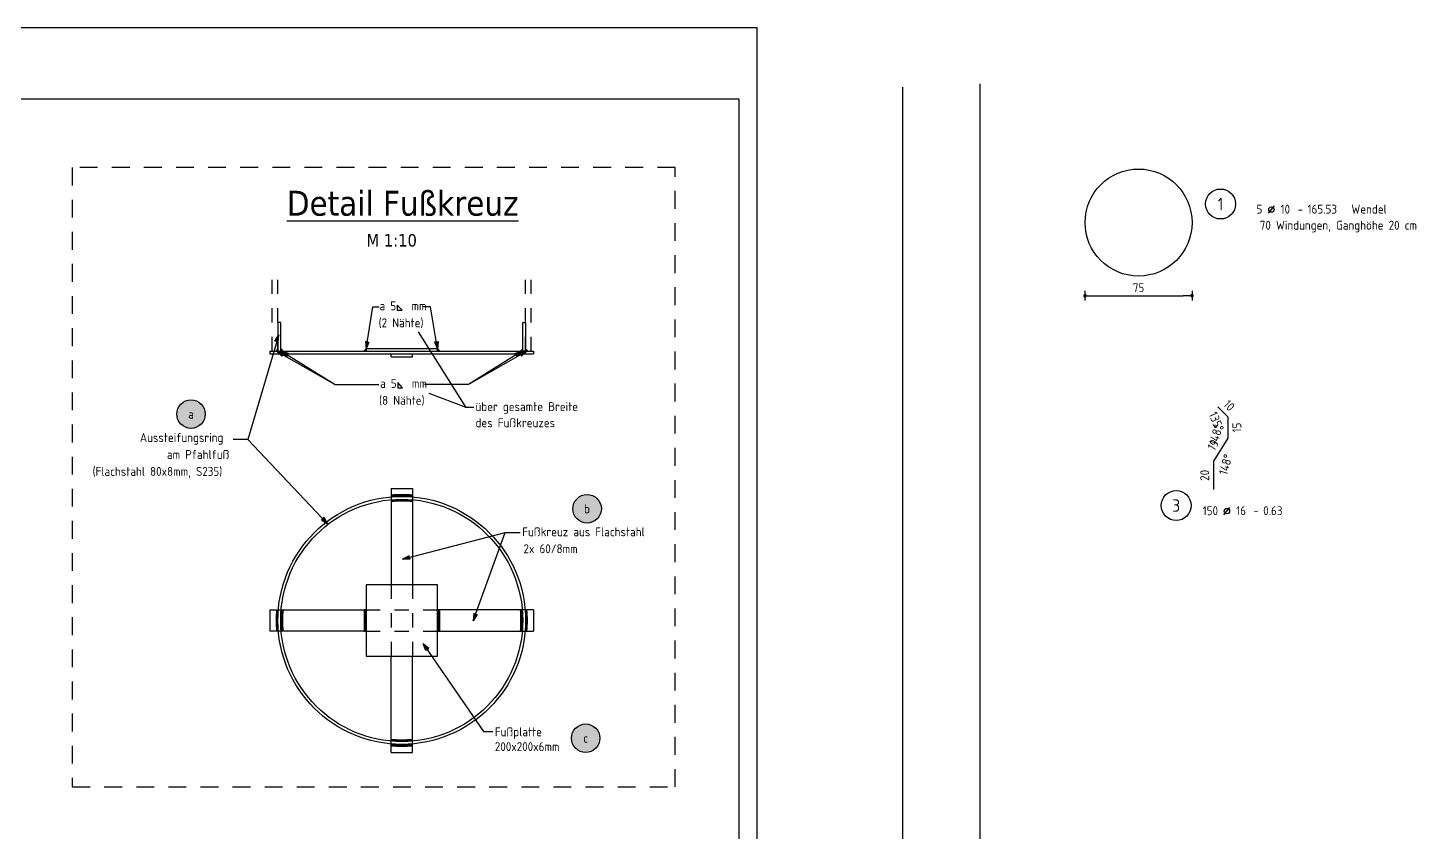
# Model space of a CAD drawing. Extents: x -167 to -147.5, y -143.8 to -122.7.
# Drawn here: x -157.22 to -147.49, y -128.38 to -122.74 of the extents above; entities that cross this region are included whole.
import ezdxf
from ezdxf.enums import TextEntityAlignment as Align

# ---------------------------------------------------------------- set-up
doc = ezdxf.new("R2010")
doc.units = 0
doc.header["$LTSCALE"] = 0.25
for name, pattern in [('AUSGEZOGEN', [1000.01, 1000, 0.01]), ('DOT', [0.175, 0.05, -0.125]), ('PUNKT', [0.175, 0.05, -0.125]), ('STRICHLINIE', [0.75, 0.5, -0.25])]:
    doc.linetypes.add(name, pattern=pattern)
for name, color, linetype in [('1__LINE_ACI_7', 7, 'Continuous'), ('DETAIL', 7, 'Continuous'), ('DRUEBER', 7, 'Continuous'), ('grau_hell', 7, 'Continuous'), ('HILFE', 7, 'Continuous'), ('MASSE', 7, 'Continuous'), ('OBJEKT', 7, 'Continuous'), ('POS', 7, 'Continuous'), ('RAHMEN', 7, 'Continuous'), ('RND', 7, 'Continuous'), ('TEXT', 7, 'Continuous')]:
    doc.layers.add(name, color=color, linetype=linetype)
doc.styles.add('helv', font='tahoma.ttf')
doc.styles.add('txt', font='isocp.shx')
doc.dimstyles.new('DOT_I', dxfattribs={"dimscale": 0.25, "dimtxt": 0.25, "dimasz": 0.25, "dimexe": 0.1, "dimexo": 0.3, "dimgap": 0.1, "dimtad": 1, "dimdec": 3, "dimzin": 3, "dimtxsty": 'txt', "dimblk": 'DOT', "dimblk1": 'DOT', "dimblk2": 'DOT', "dimsah": 1, "dimcen": 0.1, "dimse1": 1, "dimse2": 1, "dimazin": 0, "dimtfac": 1, "dimtdec": 4, "dimtix": 1, "dimtmove": 2, "dimatfit": 3, "dimfxl": 0, "dimtvp": 1, "dimtolj": 1, "dimtzin": 0, "dimarcsym": 0})

# ---------------------------------------------------------------- blocks, each defined once
blk = doc.blocks.new('DINA1')
at = {"layer": 'RAHMEN'}
for p, q in [((0, 59.4), (0, 0)), ((84.1, 59.4), (0, 59.4))]:
    blk.add_line(p, q, dxfattribs=at)
at = {"layer": 'RAHMEN', "color": 5}
for p, q in [((2, 58.9), (2, 0.5)), ((83.6, 58.9), (2, 58.9))]:
    blk.add_line(p, q, dxfattribs=at)
blk = doc.blocks.new('Pfeillinie')
at = {"layer": 'TEXT', "linetype": 'Continuous'}
blk.add_hatch(color=7, dxfattribs=at).paths.add_polyline_path([(0, 0), (-0.8, 0.2), (-0.8, 0), (-0.8, -0.2)])
at = {"layer": 'TEXT', "color": 7, "linetype": 'Continuous'}
for p, q in [((-0.8, 0), (-0.8, 0.2)), ((-0.8, 0.2), (0, 0)), ((-0.8, 0), (-0.8, -0.2)), ((-0.8, -0.2), (0, 0))]:
    blk.add_line(p, q, dxfattribs=at)
blk = doc.blocks.new('pos_ausz')
at = {"layer": 'grau_hell', "true_color": 0xfcfcfc}
blk.add_hatch(color=7, dxfattribs=at).paths.add_polyline_path([(-0.4, 0, 1), (0.4, 0, 1)])
at = {"layer": 'POS', "color": 1, "linetype": 'Continuous'}
blk.add_circle((0, 0), 0.4, dxfattribs=at)
at = {"layer": 'POS', "color": 7, "linetype": 'Continuous', "style": 'txt'}
blk.add_attdef('POSNAME', text='', height=0.25, dxfattribs=at).set_placement((0, 0), align=Align.MIDDLE)
blk.add_attdef('POSABM', (0.6, 0.05), '', height=0.25, dxfattribs=at)
blk = doc.blocks.new('RND_AUSZ')
at = {"layer": 'RND', "color": 7, "linetype": 'Continuous'}
blk.add_line((1.341, 0.262), (1.509, 0.466), dxfattribs=at)
at = {"layer": 'RND', "color": 1, "linetype": 'Continuous'}
blk.add_circle((0, 0.52), 0.42, dxfattribs=at)
at = {"layer": 'RND', "color": 7, "linetype": 'Continuous'}
blk.add_circle((1.425, 0.364), 0.075, dxfattribs=at)
at = {"layer": 'RND', "color": 7, "linetype": 'Continuous', "style": 'txt'}
blk.add_text('-', height=0.25, dxfattribs=at).set_placement((2.163, 0.25))
for tag, p in [('WIEOFT', (-0.536, 0.25)), ('STK', (1.174, 0.25))]:
    blk.add_attdef(tag, text='', height=0.25, dxfattribs=at).set_placement(p, align=Align.RIGHT)
at = {"layer": 'RND', "color": 1, "linetype": 'Continuous', "style": 'txt'}
blk.add_attdef('POS', text='', height=0.35, dxfattribs=at).set_placement((0, 0.52), align=Align.MIDDLE)
at = {"layer": 'RND', "color": 7, "linetype": 'Continuous', "style": 'txt'}
for tag, p in [('DS', (1.683, 0.25)), ('LANG', (2.441, 0.25)), ('TEXT', (3.669, 0.25))]:
    blk.add_attdef(tag, p, '', height=0.25, dxfattribs=at)
blk = doc.blocks.new('*D33')
at = {"layer": 'Defpoints', "color": 0, "linetype": 'AUSGEZOGEN', "transparency": 16777216}
for p in [(-148.8569, -125.4669), (-148.8423, -125.4316), (-148.8069, -125.4669), (-148.8069, -125.5419)]:
    blk.add_point(p, dxfattribs=at)
at = {"layer": 'RND', "color": 0, "linetype": 'AUSGEZOGEN', "transparency": 16777216, "insert": (-148.8878, -125.5004), "char_height": 0.0625, "attachment_point": 5, "rotation": 292.5, "style": 'txt'}
blk.add_mtext('\\A1;135°', dxfattribs=at)
blk = doc.blocks.new('DOT')
at = {"layer": 'MASSE', "color": 7, "linetype": 'Continuous'}
for p, q in [((0, 0), (-1, 0)), ((0, 0.54), (0, -0.54))]:
    blk.add_line(p, q, dxfattribs=at)
at = {"layer": 'MASSE', "color": 7, "linetype": 'Continuous', "const_width": 0.2}
blk.add_lwpolyline([(-0.1, 0, 1), (0.1, 0, 1)], format="xyb", close=True, dxfattribs=at)
blk = doc.blocks.new('*D34')
at = {"layer": 'Defpoints', "color": 0, "linetype": 'AUSGEZOGEN', "transparency": 16777216}
for p in [(-148.8449, -125.5843), (-148.8069, -125.5419), (-148.8069, -125.6169), (-148.8569, -125.6969)]:
    blk.add_point(p, dxfattribs=at)
at = {"layer": 'RND', "color": 0, "linetype": 'AUSGEZOGEN', "transparency": 16777216, "insert": (-148.891, -125.5928), "char_height": 0.0625, "attachment_point": 5, "rotation": 73.99731, "style": 'txt'}
blk.add_mtext('\\A1;148°', dxfattribs=at)
blk = doc.blocks.new('*D35')
at = {"layer": 'Defpoints', "color": 0, "linetype": 'AUSGEZOGEN', "transparency": 16777216}
for p in [(-148.9069, -125.7769), (-148.8569, -125.6969), (-148.9069, -125.8769), (-148.869, -125.8095)]:
    blk.add_point(p, dxfattribs=at)
at = {"layer": 'RND', "color": 0, "linetype": 'AUSGEZOGEN', "transparency": 16777216, "insert": (-148.8228, -125.801), "char_height": 0.0625, "attachment_point": 5, "rotation": 73.99731, "style": 'txt'}
blk.add_mtext('\\A1;148°', dxfattribs=at)
blk = doc.blocks.new('*D47')
at = {"layer": 'Defpoints', "color": 0, "linetype": 'AUSGEZOGEN', "transparency": 16777216}
for p in [(-149.8084, -124.3059), (-149.0584, -124.3059), (-149.0584, -124.6184)]:
    blk.add_point(p, dxfattribs=at)
at = {"layer": 'RND', "color": 0, "linetype": 'AUSGEZOGEN', "lineweight": -2, "transparency": 16777216}
blk.add_line((-149.7459, -124.6184), (-149.1209, -124.6184), dxfattribs=at)
at = {"layer": 'RND', "color": 0, "linetype": 'AUSGEZOGEN', "lineweight": -2, "transparency": 16777216, "xscale": 0.0625, "yscale": 0.0625, "zscale": 0.0625, "rotation": 180}
blk.add_blockref('DOT', (-149.8084, -124.6184), dxfattribs=at)
at = {"layer": 'RND', "color": 0, "linetype": 'AUSGEZOGEN', "lineweight": -2, "transparency": 16777216, "xscale": 0.0625, "yscale": 0.0625, "zscale": 0.0625}
blk.add_blockref('DOT', (-149.0584, -124.6184), dxfattribs=at)
at = {"layer": 'RND', "color": 0, "linetype": 'AUSGEZOGEN', "transparency": 16777216, "insert": (-149.4334, -124.5622), "char_height": 0.0625, "attachment_point": 5, "style": 'txt'}
blk.add_mtext('\\A1;75', dxfattribs=at)

msp = doc.modelspace()

# ---------------------------------------------------------------- linework, layer by layer
at = {"layer": '1__LINE_ACI_7'}
for p, q in [((-155.4809, -125.0033), (-155.4688, -125.0033)), ((-155.4781, -125.0005), (-155.4688, -125.0005)), ((-155.4754, -124.9978), (-155.4688, -124.9978)), ((-155.4725, -124.9949), (-155.4688, -124.9949)), ((-155.4697, -124.9921), (-155.4688, -124.9921)), ((-155.4479, -124.9921), (-155.4488, -124.9921)), ((-155.4451, -124.9949), (-155.4488, -124.9949)), ((-155.4422, -124.9978), (-155.4488, -124.9978)), ((-155.4394, -125.0005), (-155.4488, -125.0005)), ((-155.4366, -125.0033), (-155.4488, -125.0033)), ((-154.8622, -125.0033), (-154.8501, -125.0033)), ((-154.8594, -125.0005), (-154.8501, -125.0005)), ((-154.8566, -124.9978), (-154.8501, -124.9978)), ((-154.8538, -124.9949), (-154.8501, -124.9949)), ((-154.851, -124.9921), (-154.8501, -124.9921)), ((-154.3491, -124.9921), (-154.35, -124.9921)), ((-154.3463, -124.9949), (-154.35, -124.9949)), ((-154.3434, -124.9978), (-154.35, -124.9978)), ((-154.3407, -125.0005), (-154.35, -125.0005)), ((-154.3379, -125.0033), (-154.35, -125.0033)), ((-153.7634, -125.0033), (-153.7513, -125.0033)), ((-153.7606, -125.0005), (-153.7513, -125.0005)), ((-153.7579, -124.9978), (-153.7513, -124.9978)), ((-153.755, -124.9949), (-153.7513, -124.9949)), ((-153.7522, -124.9921), (-153.7513, -124.9921)), ((-153.7304, -124.9921), (-153.7313, -124.9921)), ((-153.7276, -124.9949), (-153.7313, -124.9949)), ((-153.7247, -124.9978), (-153.7313, -124.9978)), ((-153.7219, -125.0005), (-153.7313, -125.0005)), ((-153.7191, -125.0033), (-153.7313, -125.0033)), ((-154.6731, -126.0152), (-154.6731, -126.0277)), ((-154.6731, -126.0478), (-154.6731, -126.0604)), ((-154.6703, -126.0149), (-154.6703, -126.0275)), ((-154.6703, -126.0476), (-154.6703, -126.0601)), ((-154.6674, -126.0147), (-154.6674, -126.0273)), ((-154.6674, -126.0474), (-154.6674, -126.0599)), ((-154.6646, -126.0145), (-154.6646, -126.027)), ((-154.6646, -126.0471), (-154.6646, -126.0597)), ((-154.6619, -126.0143), (-154.6619, -126.0268)), ((-154.6619, -126.0469), (-154.6619, -126.0595)), ((-154.659, -126.0141), (-154.659, -126.0266)), ((-154.659, -126.0467), (-154.659, -126.0593)), ((-154.6562, -126.0139), (-154.6562, -126.0264)), ((-154.6562, -126.0465), (-154.6562, -126.0591)), ((-154.6535, -126.0137), (-154.6535, -126.0262)), ((-154.6535, -126.0463), (-154.6535, -126.0589)), ((-154.6506, -126.0135), (-154.6506, -126.026)), ((-154.6506, -126.0462), (-154.6506, -126.0587)), ((-154.6478, -126.0133), (-154.6478, -126.0259)), ((-154.6478, -126.046), (-154.6478, -126.0585)), ((-154.645, -126.0132), (-154.645, -126.0257)), ((-154.645, -126.0458), (-154.645, -126.0584)), ((-154.6422, -126.013), (-154.6422, -126.0256)), ((-154.6422, -126.0457), (-154.6422, -126.0582)), ((-154.6394, -126.0129), (-154.6394, -126.0254)), ((-154.6394, -126.0456), (-154.6394, -126.0581)), ((-154.6365, -126.0128), (-154.6365, -126.0253)), ((-154.6365, -126.0454), (-154.6365, -126.0579)), ((-154.6337, -126.0127), (-154.6337, -126.0252)), ((-154.6337, -126.0453), (-154.6337, -126.0578)), ((-154.631, -126.0126), (-154.631, -126.0251)), ((-154.631, -126.0452), (-154.631, -126.0577)), ((-154.6281, -126.0125), (-154.6281, -126.025)), ((-154.6281, -126.0451), (-154.6281, -126.0576)), ((-154.6253, -126.0124), (-154.6253, -126.0249)), ((-154.6253, -126.045), (-154.6253, -126.0575)), ((-154.6225, -126.0123), (-154.6225, -126.0248)), ((-154.6225, -126.0449), (-154.6225, -126.0574)), ((-154.6197, -126.0122), (-154.6197, -126.0247)), ((-154.6197, -126.0449), (-154.6197, -126.0574)), ((-154.6169, -126.0121), (-154.6169, -126.0247)), ((-154.6169, -126.0448), (-154.6169, -126.0573)), ((-154.6141, -126.0121), (-154.6141, -126.0246)), ((-154.6141, -126.0447), (-154.6141, -126.0572)), ((-154.6112, -126.0121), (-154.6112, -126.0246)), ((-154.6112, -126.0447), (-154.6112, -126.0572)), ((-154.6085, -126.012), (-154.6085, -126.0245)), ((-154.6085, -126.0447), (-154.6085, -126.0572)), ((-154.6057, -126.012), (-154.6057, -126.0245)), ((-154.6057, -126.0446), (-154.6057, -126.0571)), ((-154.6028, -126.012), (-154.6028, -126.0245)), ((-154.6028, -126.0446), (-154.6028, -126.0571)), ((-154.6, -126.012), (-154.6, -126.0245)), ((-154.6, -126.0446), (-154.6, -126.0571)), ((-154.5973, -126.012), (-154.5973, -126.0245)), ((-154.5973, -126.0446), (-154.5973, -126.0571)), ((-154.5944, -126.012), (-154.5944, -126.0245)), ((-154.5944, -126.0446), (-154.5944, -126.0571)), ((-154.5916, -126.012), (-154.5916, -126.0245)), ((-154.5916, -126.0447), (-154.5916, -126.0572)), ((-154.5889, -126.0121), (-154.5889, -126.0246)), ((-154.5889, -126.0447), (-154.5889, -126.0572)), ((-154.586, -126.0121), (-154.586, -126.0246)), ((-154.586, -126.0447), (-154.586, -126.0572)), ((-154.5832, -126.0121), (-154.5832, -126.0247)), ((-154.5832, -126.0448), (-154.5832, -126.0573)), ((-154.5804, -126.0122), (-154.5804, -126.0247)), ((-154.5804, -126.0449), (-154.5804, -126.0574)), ((-154.5776, -126.0123), (-154.5776, -126.0248)), ((-154.5776, -126.0449), (-154.5776, -126.0574)), ((-154.5748, -126.0124), (-154.5748, -126.0249)), ((-154.5748, -126.045), (-154.5748, -126.0575)), ((-154.572, -126.0125), (-154.572, -126.025)), ((-154.572, -126.0451), (-154.572, -126.0576)), ((-154.5691, -126.0126), (-154.5691, -126.0251)), ((-154.5691, -126.0452), (-154.5691, -126.0577)), ((-154.5664, -126.0127), (-154.5664, -126.0252)), ((-154.5664, -126.0453), (-154.5664, -126.0578)), ((-154.5635, -126.0128), (-154.5635, -126.0253)), ((-154.5635, -126.0454), (-154.5635, -126.0579)), ((-154.5607, -126.0129), (-154.5607, -126.0254)), ((-154.5607, -126.0456), (-154.5607, -126.0581)), ((-154.5579, -126.013), (-154.5579, -126.0256)), ((-154.5579, -126.0457), (-154.5579, -126.0582)), ((-154.5551, -126.0132), (-154.5551, -126.0257)), ((-154.5551, -126.0458), (-154.5551, -126.0584)), ((-154.5523, -126.0133), (-154.5523, -126.0259)), ((-154.5523, -126.046), (-154.5523, -126.0585)), ((-154.5495, -126.0135), (-154.5495, -126.026)), ((-154.5495, -126.0462), (-154.5495, -126.0587)), ((-154.5466, -126.0137), (-154.5466, -126.0262)), ((-154.5466, -126.0463), (-154.5466, -126.0589)), ((-154.5439, -126.0139), (-154.5439, -126.0264)), ((-154.5439, -126.0465), (-154.5439, -126.0591)), ((-154.5411, -126.0141), (-154.5411, -126.0266)), ((-154.5411, -126.0467), (-154.5411, -126.0593)), ((-154.5382, -126.0143), (-154.5382, -126.0268)), ((-154.5382, -126.0469), (-154.5382, -126.0595)), ((-154.5354, -126.0145), (-154.5354, -126.027)), ((-154.5354, -126.0471), (-154.5354, -126.0597)), ((-154.5326, -126.0147), (-154.5326, -126.0273)), ((-154.5326, -126.0474), (-154.5326, -126.0599)), ((-154.5298, -126.0149), (-154.5298, -126.0275)), ((-154.5298, -126.0476), (-154.5298, -126.0601)), ((-154.527, -126.0152), (-154.527, -126.0277)), ((-154.527, -126.0478), (-154.527, -126.0604)), ((-155.4804, -126.8565), (-155.4679, -126.8565)), ((-155.4803, -126.8538), (-155.4677, -126.8538)), ((-155.4801, -126.851), (-155.4676, -126.851)), ((-155.48, -126.8481), (-155.4675, -126.8481)), ((-155.4798, -126.8453), (-155.4673, -126.8453)), ((-155.4796, -126.8426), (-155.4671, -126.8426)), ((-155.4795, -126.8397), (-155.4669, -126.8397)), ((-155.4793, -126.8369), (-155.4668, -126.8369)), ((-155.4791, -126.8341), (-155.4666, -126.8341)), ((-155.4789, -126.8313), (-155.4664, -126.8313)), ((-155.4787, -126.8285), (-155.4661, -126.8285)), ((-155.4785, -126.8257), (-155.4659, -126.8257)), ((-155.4782, -126.8228), (-155.4657, -126.8228)), ((-155.478, -126.8201), (-155.4654, -126.8201)), ((-155.4477, -126.8565), (-155.4352, -126.8565)), ((-155.4476, -126.8538), (-155.4351, -126.8538)), ((-155.4475, -126.851), (-155.435, -126.851)), ((-155.4473, -126.8481), (-155.4348, -126.8481)), ((-155.4472, -126.8453), (-155.4346, -126.8453)), ((-155.447, -126.8426), (-155.4345, -126.8426)), ((-155.4468, -126.8397), (-155.4343, -126.8397)), ((-155.4466, -126.8369), (-155.4341, -126.8369)), ((-155.4464, -126.8341), (-155.4339, -126.8341)), ((-155.4462, -126.8313), (-155.4337, -126.8313)), ((-155.446, -126.8285), (-155.4335, -126.8285)), ((-155.4458, -126.8257), (-155.4333, -126.8257)), ((-155.4456, -126.8228), (-155.433, -126.8228)), ((-155.4453, -126.8201), (-155.4328, -126.8201)), ((-154.8613, -126.9681), (-154.8613, -126.8181)), ((-154.8585, -126.9681), (-154.8585, -126.8181)), ((-154.8557, -126.9681), (-154.8557, -126.8181)), ((-154.8528, -126.9681), (-154.8528, -126.8181)), ((-154.3472, -126.9681), (-154.3472, -126.8181)), ((-154.3444, -126.9681), (-154.3444, -126.8181)), ((-154.3416, -126.9681), (-154.3416, -126.8181)), ((-154.3388, -126.9681), (-154.3388, -126.8181)), ((-153.7547, -126.8201), (-153.7673, -126.8201)), ((-153.7545, -126.8228), (-153.767, -126.8228)), ((-153.7543, -126.8257), (-153.7668, -126.8257)), ((-153.754, -126.8285), (-153.7666, -126.8285)), ((-153.7538, -126.8313), (-153.7664, -126.8313)), ((-153.7536, -126.8341), (-153.7662, -126.8341)), ((-153.7534, -126.8369), (-153.766, -126.8369)), ((-153.7532, -126.8397), (-153.7658, -126.8397)), ((-153.7531, -126.8426), (-153.7656, -126.8426)), ((-153.7529, -126.8453), (-153.7654, -126.8453)), ((-153.7527, -126.8481), (-153.7653, -126.8481)), ((-153.7526, -126.851), (-153.7651, -126.851)), ((-153.7525, -126.8538), (-153.765, -126.8538)), ((-153.7523, -126.8565), (-153.7648, -126.8565)), ((-153.7221, -126.8201), (-153.7346, -126.8201)), ((-153.7219, -126.8228), (-153.7344, -126.8228)), ((-153.7216, -126.8257), (-153.7342, -126.8257)), ((-153.7214, -126.8285), (-153.7339, -126.8285)), ((-153.7212, -126.8313), (-153.7337, -126.8313)), ((-153.721, -126.8341), (-153.7335, -126.8341)), ((-153.7208, -126.8369), (-153.7333, -126.8369)), ((-153.7206, -126.8397), (-153.7331, -126.8397)), ((-153.7204, -126.8426), (-153.7329, -126.8426)), ((-153.7203, -126.8453), (-153.7328, -126.8453)), ((-153.7201, -126.8481), (-153.7326, -126.8481)), ((-153.7199, -126.851), (-153.7325, -126.851)), ((-153.7198, -126.8538), (-153.7323, -126.8538)), ((-153.7197, -126.8565), (-153.7322, -126.8565)), ((-155.4812, -126.8874), (-155.4687, -126.8874)), ((-155.4812, -126.8903), (-155.4687, -126.8903)), ((-155.4812, -126.8931), (-155.4687, -126.8931)), ((-155.4812, -126.8959), (-155.4687, -126.8959)), ((-155.4812, -126.8987), (-155.4687, -126.8987)), ((-155.4811, -126.879), (-155.4686, -126.879)), ((-155.4811, -126.8819), (-155.4686, -126.8819)), ((-155.4811, -126.8847), (-155.4686, -126.8847)), ((-155.4811, -126.9015), (-155.4686, -126.9015)), ((-155.4811, -126.9043), (-155.4686, -126.9043)), ((-155.4811, -126.9072), (-155.4686, -126.9072)), ((-155.481, -126.8735), (-155.4685, -126.8735)), ((-155.481, -126.8763), (-155.4685, -126.8763)), ((-155.481, -126.9099), (-155.4685, -126.9099)), ((-155.481, -126.9127), (-155.4685, -126.9127)), ((-155.4809, -126.8706), (-155.4684, -126.8706)), ((-155.4809, -126.9156), (-155.4684, -126.9156)), ((-155.4808, -126.8678), (-155.4683, -126.8678)), ((-155.4808, -126.9184), (-155.4683, -126.9184)), ((-155.4807, -126.8651), (-155.4682, -126.8651)), ((-155.4807, -126.9211), (-155.4682, -126.9211)), ((-155.4806, -126.8622), (-155.4681, -126.8622)), ((-155.4806, -126.924), (-155.4681, -126.924)), ((-155.4805, -126.8594), (-155.468, -126.8594)), ((-155.4805, -126.9268), (-155.468, -126.9268)), ((-155.4804, -126.9296), (-155.4679, -126.9296)), ((-155.4803, -126.9324), (-155.4677, -126.9324)), ((-155.4801, -126.9352), (-155.4676, -126.9352)), ((-155.48, -126.9381), (-155.4674, -126.9381)), ((-155.4798, -126.9409), (-155.4673, -126.9409)), ((-155.4796, -126.9436), (-155.4671, -126.9436)), ((-155.4795, -126.9465), (-155.4669, -126.9465)), ((-155.4793, -126.9493), (-155.4668, -126.9493)), ((-155.4791, -126.952), (-155.4666, -126.952)), ((-155.4789, -126.9549), (-155.4663, -126.9549)), ((-155.4485, -126.8819), (-155.436, -126.8819)), ((-155.4485, -126.8847), (-155.436, -126.8847)), ((-155.4485, -126.8874), (-155.436, -126.8874)), ((-155.4485, -126.8903), (-155.436, -126.8903)), ((-155.4485, -126.8931), (-155.436, -126.8931)), ((-155.4485, -126.8959), (-155.436, -126.8959)), ((-155.4485, -126.8987), (-155.436, -126.8987)), ((-155.4485, -126.9015), (-155.436, -126.9015)), ((-155.4485, -126.9043), (-155.436, -126.9043)), ((-155.4484, -126.8763), (-155.4359, -126.8763)), ((-155.4484, -126.879), (-155.4359, -126.879)), ((-155.4484, -126.9072), (-155.4359, -126.9072)), ((-155.4484, -126.9099), (-155.4359, -126.9099)), ((-155.4483, -126.8735), (-155.4358, -126.8735)), ((-155.4483, -126.9127), (-155.4358, -126.9127)), ((-155.4482, -126.8678), (-155.4356, -126.8678)), ((-155.4482, -126.8706), (-155.4357, -126.8706)), ((-155.4482, -126.9156), (-155.4357, -126.9156)), ((-155.4481, -126.8651), (-155.4356, -126.8651)), ((-155.4482, -126.9184), (-155.4356, -126.9184)), ((-155.4481, -126.9211), (-155.4356, -126.9211)), ((-155.448, -126.8622), (-155.4355, -126.8622)), ((-155.448, -126.924), (-155.4355, -126.924)), ((-155.4479, -126.8594), (-155.4353, -126.8594)), ((-155.4479, -126.9268), (-155.4353, -126.9268)), ((-155.4477, -126.9296), (-155.4352, -126.9296)), ((-155.4476, -126.9324), (-155.4351, -126.9324)), ((-155.4475, -126.9352), (-155.435, -126.9352)), ((-155.4473, -126.9381), (-155.4348, -126.9381)), ((-155.4472, -126.9409), (-155.4346, -126.9409)), ((-155.447, -126.9436), (-155.4345, -126.9436)), ((-155.4468, -126.9465), (-155.4343, -126.9465)), ((-155.4466, -126.9493), (-155.4341, -126.9493)), ((-155.4464, -126.952), (-155.4339, -126.952)), ((-155.4462, -126.9549), (-155.4337, -126.9549)), ((-153.7538, -126.9549), (-153.7664, -126.9549)), ((-153.7536, -126.952), (-153.7662, -126.952)), ((-153.7534, -126.9493), (-153.766, -126.9493)), ((-153.7533, -126.9465), (-153.7658, -126.9465)), ((-153.7531, -126.9436), (-153.7656, -126.9436)), ((-153.7529, -126.9409), (-153.7654, -126.9409)), ((-153.7528, -126.9381), (-153.7653, -126.9381)), ((-153.7526, -126.9352), (-153.7651, -126.9352)), ((-153.7525, -126.9324), (-153.765, -126.9324)), ((-153.7523, -126.9296), (-153.7648, -126.9296)), ((-153.7522, -126.8594), (-153.7647, -126.8594)), ((-153.7522, -126.9268), (-153.7647, -126.9268)), ((-153.7521, -126.8622), (-153.7646, -126.8622)), ((-153.7521, -126.924), (-153.7646, -126.924)), ((-153.752, -126.8651), (-153.7645, -126.8651)), ((-153.752, -126.9211), (-153.7645, -126.9211)), ((-153.7519, -126.8678), (-153.7644, -126.8678)), ((-153.7519, -126.9184), (-153.7644, -126.9184)), ((-153.7518, -126.8706), (-153.7643, -126.8706)), ((-153.7518, -126.8735), (-153.7643, -126.8735)), ((-153.7518, -126.9127), (-153.7643, -126.9127)), ((-153.7518, -126.9156), (-153.7643, -126.9156)), ((-153.7517, -126.8763), (-153.7642, -126.8763)), ((-153.7517, -126.879), (-153.7642, -126.879)), ((-153.7517, -126.9072), (-153.7642, -126.9072)), ((-153.7517, -126.9099), (-153.7642, -126.9099)), ((-153.7516, -126.8819), (-153.7641, -126.8819)), ((-153.7516, -126.8847), (-153.7641, -126.8847)), ((-153.7516, -126.8874), (-153.7641, -126.8874)), ((-153.7516, -126.8987), (-153.7641, -126.8987)), ((-153.7516, -126.9015), (-153.7641, -126.9015)), ((-153.7516, -126.9043), (-153.7641, -126.9043)), ((-153.7515, -126.8903), (-153.764, -126.8903)), ((-153.7515, -126.8931), (-153.764, -126.8931)), ((-153.7515, -126.8959), (-153.764, -126.8959)), ((-153.7212, -126.9549), (-153.7337, -126.9549)), ((-153.721, -126.952), (-153.7335, -126.952)), ((-153.7208, -126.9493), (-153.7333, -126.9493)), ((-153.7206, -126.9465), (-153.7331, -126.9465)), ((-153.7204, -126.9436), (-153.7329, -126.9436)), ((-153.7203, -126.9409), (-153.7328, -126.9409)), ((-153.7201, -126.9381), (-153.7326, -126.9381)), ((-153.7199, -126.9352), (-153.7325, -126.9352)), ((-153.7198, -126.9324), (-153.7323, -126.9324)), ((-153.7197, -126.9296), (-153.7322, -126.9296)), ((-153.7196, -126.8594), (-153.7321, -126.8594)), ((-153.7196, -126.9268), (-153.7321, -126.9268)), ((-153.7195, -126.8622), (-153.732, -126.8622)), ((-153.7195, -126.924), (-153.732, -126.924)), ((-153.7194, -126.8651), (-153.7319, -126.8651)), ((-153.7194, -126.9211), (-153.7319, -126.9211)), ((-153.7193, -126.8678), (-153.7318, -126.8678)), ((-153.7193, -126.9184), (-153.7318, -126.9184)), ((-153.7192, -126.8706), (-153.7317, -126.8706)), ((-153.7192, -126.9156), (-153.7317, -126.9156)), ((-153.7191, -126.8735), (-153.7316, -126.8735)), ((-153.7191, -126.8763), (-153.7316, -126.8763)), ((-153.7191, -126.9099), (-153.7316, -126.9099)), ((-153.7191, -126.9127), (-153.7316, -126.9127)), ((-153.719, -126.879), (-153.7315, -126.879)), ((-153.719, -126.8819), (-153.7315, -126.8819)), ((-153.719, -126.9043), (-153.7315, -126.9043)), ((-153.719, -126.9072), (-153.7315, -126.9072)), ((-153.7189, -126.8847), (-153.7314, -126.8847)), ((-153.7189, -126.8874), (-153.7314, -126.8874)), ((-153.7189, -126.8903), (-153.7314, -126.8903)), ((-153.7189, -126.8931), (-153.7314, -126.8931)), ((-153.7189, -126.8959), (-153.7314, -126.8959)), ((-153.7189, -126.8987), (-153.7314, -126.8987)), ((-153.7189, -126.9015), (-153.7314, -126.9015)), ((-155.4787, -126.9577), (-155.4661, -126.9577)), ((-155.4785, -126.9605), (-155.4659, -126.9605)), ((-155.4782, -126.9634), (-155.4657, -126.9634)), ((-155.478, -126.9661), (-155.4654, -126.9661)), ((-155.446, -126.9577), (-155.4335, -126.9577)), ((-155.4458, -126.9605), (-155.4333, -126.9605)), ((-155.4456, -126.9634), (-155.433, -126.9634)), ((-155.4453, -126.9661), (-155.4328, -126.9661)), ((-153.7547, -126.9661), (-153.7673, -126.9661)), ((-153.7545, -126.9634), (-153.7671, -126.9634)), ((-153.7543, -126.9605), (-153.7668, -126.9605)), ((-153.754, -126.9577), (-153.7666, -126.9577)), ((-153.7221, -126.9661), (-153.7346, -126.9661)), ((-153.7219, -126.9634), (-153.7344, -126.9634)), ((-153.7216, -126.9605), (-153.7342, -126.9605)), ((-153.7214, -126.9577), (-153.7339, -126.9577)), ((-154.6731, -127.7383), (-154.6731, -127.7258)), ((-154.6703, -127.7386), (-154.6703, -127.726)), ((-154.6674, -127.7388), (-154.6674, -127.7263)), ((-154.6646, -127.739), (-154.6646, -127.7265)), ((-154.6619, -127.7392), (-154.6619, -127.7267)), ((-154.659, -127.7395), (-154.659, -127.7269)), ((-154.6562, -127.7396), (-154.6562, -127.7271)), ((-154.6535, -127.7398), (-154.6535, -127.7273)), ((-154.6506, -127.74), (-154.6506, -127.7275)), ((-154.6478, -127.7402), (-154.6478, -127.7277)), ((-154.645, -127.7403), (-154.645, -127.7278)), ((-154.6422, -127.7405), (-154.6422, -127.728)), ((-154.6394, -127.7406), (-154.6394, -127.7281)), ((-154.6365, -127.7407), (-154.6365, -127.7282)), ((-154.6337, -127.7409), (-154.6337, -127.7284)), ((-154.631, -127.741), (-154.631, -127.7285)), ((-154.6281, -127.7411), (-154.6281, -127.7286)), ((-154.6253, -127.7412), (-154.6253, -127.7287)), ((-154.6225, -127.7412), (-154.6225, -127.7287)), ((-154.6197, -127.7413), (-154.6197, -127.7288)), ((-154.6169, -127.7414), (-154.6169, -127.7289)), ((-154.6141, -127.7414), (-154.6141, -127.7289)), ((-154.6112, -127.7415), (-154.6112, -127.729)), ((-154.6085, -127.7415), (-154.6085, -127.729)), ((-154.6057, -127.7415), (-154.6057, -127.729)), ((-154.6028, -127.7415), (-154.6028, -127.729)), ((-154.6, -127.7415), (-154.6, -127.729)), ((-154.5973, -127.7415), (-154.5973, -127.729)), ((-154.5944, -127.7415), (-154.5944, -127.729)), ((-154.5916, -127.7415), (-154.5916, -127.729)), ((-154.5889, -127.7415), (-154.5889, -127.729)), ((-154.586, -127.7414), (-154.586, -127.7289)), ((-154.5832, -127.7414), (-154.5832, -127.7289)), ((-154.5804, -127.7413), (-154.5804, -127.7288)), ((-154.5776, -127.7412), (-154.5776, -127.7287)), ((-154.5748, -127.7412), (-154.5748, -127.7287)), ((-154.572, -127.7411), (-154.572, -127.7286)), ((-154.5691, -127.741), (-154.5691, -127.7285)), ((-154.5664, -127.7409), (-154.5664, -127.7284)), ((-154.5635, -127.7407), (-154.5635, -127.7282)), ((-154.5607, -127.7406), (-154.5607, -127.7281)), ((-154.5579, -127.7405), (-154.5579, -127.728)), ((-154.5551, -127.7403), (-154.5551, -127.7278)), ((-154.5523, -127.7402), (-154.5523, -127.7277)), ((-154.5495, -127.74), (-154.5495, -127.7275)), ((-154.5466, -127.7398), (-154.5466, -127.7273)), ((-154.5439, -127.7396), (-154.5439, -127.7271)), ((-154.5411, -127.7395), (-154.5411, -127.7269)), ((-154.5382, -127.7392), (-154.5382, -127.7267)), ((-154.5354, -127.739), (-154.5354, -127.7265)), ((-154.5326, -127.7388), (-154.5326, -127.7263)), ((-154.5298, -127.7386), (-154.5298, -127.726)), ((-154.527, -127.7383), (-154.527, -127.7258)), ((-154.6731, -127.771), (-154.6731, -127.7584)), ((-154.6703, -127.7712), (-154.6703, -127.7587)), ((-154.6674, -127.7715), (-154.6674, -127.7589)), ((-154.6646, -127.7717), (-154.6646, -127.7591)), ((-154.6619, -127.7719), (-154.6619, -127.7594)), ((-154.659, -127.7721), (-154.659, -127.7596)), ((-154.6562, -127.7723), (-154.6562, -127.7598)), ((-154.6535, -127.7725), (-154.6535, -127.76)), ((-154.6506, -127.7727), (-154.6506, -127.7601)), ((-154.6478, -127.7728), (-154.6478, -127.7603)), ((-154.645, -127.773), (-154.645, -127.7605)), ((-154.6422, -127.7731), (-154.6422, -127.7606)), ((-154.6394, -127.7733), (-154.6394, -127.7607)), ((-154.6365, -127.7734), (-154.6365, -127.7609)), ((-154.6337, -127.7735), (-154.6337, -127.761)), ((-154.631, -127.7736), (-154.631, -127.7611)), ((-154.6281, -127.7737), (-154.6281, -127.7612)), ((-154.6253, -127.7738), (-154.6253, -127.7613)), ((-154.6225, -127.7739), (-154.6225, -127.7614)), ((-154.6197, -127.774), (-154.6197, -127.7615)), ((-154.6169, -127.774), (-154.6169, -127.7615)), ((-154.6141, -127.7741), (-154.6141, -127.7616)), ((-154.6112, -127.7741), (-154.6112, -127.7616)), ((-154.6085, -127.7742), (-154.6085, -127.7617)), ((-154.6057, -127.7742), (-154.6057, -127.7617)), ((-154.6028, -127.7742), (-154.6028, -127.7617)), ((-154.6, -127.7742), (-154.6, -127.7617)), ((-154.5973, -127.7742), (-154.5973, -127.7617)), ((-154.5944, -127.7742), (-154.5944, -127.7617)), ((-154.5916, -127.7742), (-154.5916, -127.7617)), ((-154.5889, -127.7741), (-154.5889, -127.7616)), ((-154.586, -127.7741), (-154.586, -127.7616)), ((-154.5832, -127.774), (-154.5832, -127.7615)), ((-154.5804, -127.774), (-154.5804, -127.7615)), ((-154.5776, -127.7739), (-154.5776, -127.7614)), ((-154.5748, -127.7738), (-154.5748, -127.7613)), ((-154.572, -127.7737), (-154.572, -127.7612)), ((-154.5691, -127.7736), (-154.5691, -127.7611)), ((-154.5664, -127.7735), (-154.5664, -127.761)), ((-154.5635, -127.7734), (-154.5635, -127.7609)), ((-154.5607, -127.7733), (-154.5607, -127.7608)), ((-154.5579, -127.7731), (-154.5579, -127.7606)), ((-154.5551, -127.773), (-154.5551, -127.7605)), ((-154.5523, -127.7728), (-154.5523, -127.7603)), ((-154.5495, -127.7727), (-154.5495, -127.7601)), ((-154.5466, -127.7725), (-154.5466, -127.76)), ((-154.5439, -127.7723), (-154.5439, -127.7598)), ((-154.5411, -127.7721), (-154.5411, -127.7596)), ((-154.5382, -127.7719), (-154.5382, -127.7594)), ((-154.5354, -127.7717), (-154.5354, -127.7591)), ((-154.5326, -127.7715), (-154.5326, -127.7589)), ((-154.5298, -127.7712), (-154.5298, -127.7587)), ((-154.527, -127.771), (-154.527, -127.7584))]:
    msp.add_line(p, q, dxfattribs=at)
for points in [[(-154.6309, -124.7201), (-154.5973, -124.7201), (-154.6309, -124.6841)], [(-155.4488, -125.0062), (-155.4488, -124.8062), (-155.4688, -124.8062), (-155.4688, -125.0062)], [(-153.7513, -125.0062), (-153.7513, -124.8062), (-153.7313, -124.8062), (-153.7313, -125.0062)], [(-155.4688, -124.9912), (-155.4838, -125.0062), (-155.4688, -125.0062)], [(-155.4488, -124.9912), (-155.4338, -125.0062), (-155.4488, -125.0062)], [(-154.8501, -124.9912), (-154.8651, -125.0062), (-154.8501, -125.0062)], [(-154.8501, -125.0062), (-154.35, -125.0062), (-154.35, -124.9912), (-154.8501, -124.9912)], [(-154.35, -124.9912), (-154.335, -125.0062), (-154.35, -125.0062)], [(-153.7513, -124.9912), (-153.7663, -125.0062), (-153.7513, -125.0062)], [(-153.7313, -124.9912), (-153.7163, -125.0062), (-153.7313, -125.0062)], [(-154.6276, -125.2633), (-154.5939, -125.2633), (-154.6276, -125.2273)], [(-154.8501, -127.1431), (-154.35, -127.1431), (-154.35, -126.6431), (-154.8501, -126.6431)], [(-154.8501, -126.8181), (-154.8641, -126.8181), (-154.8641, -126.9681), (-154.8501, -126.9681)], [(-154.35, -126.8181), (-154.3359, -126.8181), (-154.3359, -126.9681), (-154.35, -126.9681)]]:
    msp.add_lwpolyline(points, close=True, dxfattribs=at)
at = {"layer": 'DETAIL', "color": 102, "linetype": 'STRICHLINIE'}
msp.add_lwpolyline([(-156.9108, -123.7212), (-156.9108, -128.0596), (-152.6823, -128.0596), (-152.6823, -123.7212)], close=True, dxfattribs=at)
at = {"layer": 'DRUEBER', "color": 7, "linetype": 'DOT'}
for p, q in [((-155.5088, -125.0062), (-155.5088, -124.4547)), ((-155.4688, -125.0062), (-155.4688, -124.4547)), ((-153.7313, -125.0062), (-153.7313, -124.4547)), ((-153.6913, -125.0062), (-153.6913, -124.4547))]:
    msp.add_line(p, q, dxfattribs=at)
at = {"layer": 'DRUEBER', "color": 7, "linetype": 'PUNKT', "ltscale": 0.7}
for p, q in [((-154.675, -126.6431), (-154.675, -127.1431)), ((-154.525, -126.6431), (-154.525, -127.1431)), ((-154.8501, -126.8181), (-154.35, -126.8181)), ((-154.8501, -126.9681), (-154.35, -126.9681))]:
    msp.add_line(p, q, dxfattribs=at)
at = {"layer": 'HILFE', "color": 102, "linetype": 'AUSGEZOGEN'}
for p, q in [((-154.1478, -125.4014), (-154.4814, -124.8721)), ((-154.1478, -125.4014), (-154.4067, -125.3037)), ((-154.0946, -125.4014), (-154.1478, -125.4014))]:
    msp.add_line(p, q, dxfattribs=at)
at = {"layer": 'OBJEKT', "color": 7, "linetype": 'AUSGEZOGEN'}
for p, q in [((-155.5251, -125.0062), (-153.675, -125.0062)), ((-155.5251, -125.0062), (-155.5251, -125.0262)), ((-153.675, -125.0062), (-153.675, -125.0262)), ((-155.5251, -125.0262), (-153.675, -125.0262)), ((-154.675, -125.0462), (-154.675, -125.0262)), ((-154.675, -125.0262), (-154.525, -125.0262)), ((-154.675, -125.0462), (-154.525, -125.0462)), ((-154.525, -125.0462), (-154.525, -125.0262)), ((-154.675, -125.9681), (-154.525, -125.9681)), ((-154.675, -125.9681), (-154.675, -126.6431)), ((-154.525, -125.9681), (-154.525, -126.6431)), ((-155.5251, -126.8181), (-154.8501, -126.8181)), ((-155.5251, -126.8181), (-155.5251, -126.9681)), ((-153.675, -126.8181), (-154.35, -126.8181)), ((-153.675, -126.8181), (-153.675, -126.9681)), ((-154.8501, -126.9681), (-155.5251, -126.9681)), ((-154.35, -126.9681), (-153.675, -126.9681)), ((-154.675, -127.8181), (-154.675, -127.1431)), ((-154.525, -127.8181), (-154.525, -127.1431)), ((-154.675, -127.8181), (-154.525, -127.8181))]:
    msp.add_line(p, q, dxfattribs=at)
for radius in [0.8687, 0.8487]:
    msp.add_circle((-154.6, -126.8931), radius, dxfattribs=at)
for centre, radius, start, end in [((-154.6, -126.8821), 0.87, 85.05457, 94.94543), ((-154.6, -126.8771), 0.82, 84.7522, 95.2478), ((-154.611, -126.8931), 0.87, 175.05457, 184.94543), ((-154.616, -126.8931), 0.82, 174.7522, 185.2478), ((-154.584, -126.8931), 0.82, 354.7522, 5.2478), ((-154.584, -126.8931), 0.82, 354.7522, 5.2478), ((-154.589, -126.8931), 0.87, 355.05457, 4.94543), ((-154.589, -126.8931), 0.87, 355.05457, 4.94543), ((-154.6, -126.909), 0.82, 264.7522, 275.2478), ((-154.6, -126.904), 0.87, 265.05457, 274.94543)]:
    msp.add_arc(centre, radius, start, end, dxfattribs=at)
at = {"layer": 'POS', "color": 1, "linetype": 'AUSGEZOGEN'}
for centre in [(-156.0777, -125.448), (-153.3002, -126.111), (-153.3103, -127.7183)]:
    msp.add_circle(centre, 0.1, dxfattribs=at)
at = {"layer": 'RND', "color": 1, "linetype": 'AUSGEZOGEN'}
for points in [[(-151.0855, -138.208), (-151.0855, -123.158)], [(-150.5446, -138.1846), (-150.5446, -123.1346)], [(-148.8776, -125.3962), (-148.8069, -125.4669), (-148.8069, -125.6169), (-148.9069, -125.7769), (-148.9069, -125.9769)]]:
    msp.add_lwpolyline(points, dxfattribs=at)
at = {"layer": 'RND', "color": 102, "linetype": 'AUSGEZOGEN'}
for points in [[(-154.8501, -124.9912), (-154.803, -124.6974), (-154.7576, -124.6974)], [(-154.35, -124.9912), (-154.3971, -124.6974), (-154.4493, -124.6974)], [(-155.4619, -124.8928), (-155.6802, -125.6246)], [(-155.4775, -125.0062), (-155.0678, -125.2415)], [(-155.4425, -125.0062), (-155.0678, -125.2415), (-154.7597, -125.2415)], [(-153.7225, -125.0062), (-154.1323, -125.2415), (-154.4411, -125.2415)], [(-153.7575, -125.0062), (-154.1323, -125.2415)], [(-155.1206, -126.2156), (-155.6802, -125.6246), (-155.7829, -125.6246)], [(-154.5936, -126.4651), (-153.8749, -126.2767), (-153.7699, -126.2767)], [(-154.098, -126.8959), (-153.8749, -126.2767)], [(-154.4489, -127.0563), (-154.0271, -127.6721), (-153.9606, -127.6721)]]:
    msp.add_lwpolyline(points, dxfattribs=at)
at = {"layer": 'RND', "color": 1, "linetype": 'AUSGEZOGEN'}
msp.add_circle((-149.4334, -124.1059), 0.375, dxfattribs=at)

# ---------------------------------------------------------------- block references
at = {"layer": 'POS', "color": 7, "linetype": 'AUSGEZOGEN', "xscale": 0.25, "yscale": 0.25, "zscale": 0.25}
for p, values in [((-156.0777, -125.448), {'POSNAME': 'a'}), ((-153.3002, -126.111), {'POSNAME': 'b'}), ((-153.3103, -127.7183), {'POSNAME': 'c'})]:
    msp.add_blockref('pos_ausz', p, dxfattribs=at).add_auto_attribs(values)
at = {"layer": 'RAHMEN', "xscale": 0.25, "yscale": 0.25, "zscale": 0.25, "rotation": 270}
msp.add_blockref('DINA1', (-166.9582, -122.7415), dxfattribs=at)
at = {"layer": 'RND', "color": 7, "linetype": 'AUSGEZOGEN', "xscale": 0.25, "yscale": 0.25, "zscale": 0.25}
msp.add_blockref('RND_AUSZ', (-148.8584, -124.1059), dxfattribs=at).add_auto_attribs({'POS': '1', 'STK': '5', 'DS': '10', 'LANG': '165.53', 'TEXT': 'Wendel'})
at = {"layer": 'RND', "color": 102, "linetype": 'AUSGEZOGEN'}
for p, xscale, yscale, zscale, rotation in [((-155.4619, -124.8928), 0.0625, 0.0625, 0.0625, 71.3828238384178), ((-155.4775, -125.0062), 0.0625, 0.0625, 0.0625, 149.2294592750493), ((-155.4425, -125.0062), 0.0625, 0.0625, 0.0625, 146.5667975155847), ((-154.8501, -124.9912), 0.0625, 0.0625, 0.0625, 260.8961460295923), ((-154.35, -124.9912), -0.06249999999999999, 0.0625, 0.0625, 99.10385397040767), ((-153.7575, -125.0062), -0.0625, 0.0625, 0.0625, 212.8371033037031), ((-153.7225, -125.0062), -0.06249999999999999, 0.06249999999999999, 0.0625, 210.3598725996235), ((-155.1206, -126.2156), 0.06249999999999999, 0.06249999999999999, 0.06249999999999999, 312.7776804044841), ((-154.5936, -126.4651), -0.06249999999999998, 0.06249999999999998, 0.06249999999999998, 14.98599334855662), ((-154.098, -126.8959), -0.06249999999999993, 0.0625, 0.0625, 71.60994314744644), ((-154.4489, -127.0563), 0.0625, 0.0625, 0.0625, 124.2001031833384)]:
    msp.add_blockref('Pfeillinie', p, dxfattribs=dict(at, xscale=xscale, yscale=yscale, zscale=zscale, rotation=rotation))
at = {"layer": 'RND', "color": 1, "linetype": 'AUSGEZOGEN', "xscale": 0.25, "yscale": 0.25, "zscale": 0.25}
msp.add_blockref('RND_AUSZ', (-149.1695, -126.2184), dxfattribs=at).add_auto_attribs({'POS': '3', 'STK': '150', 'DS': '16', 'LANG': '0.63'})

# ---------------------------------------------------------------- texts
at = {"layer": 'RND', "color": 7, "linetype": 'AUSGEZOGEN', "style": 'txt'}
msp.add_text('70 Windungen, Ganghöhe 20 cm', height=0.0625, dxfattribs=at).set_placement((-148.5834, -124.1559))
for s, rotation, p in [('10', 315, (-148.7981, -125.3874)), ('15', 90, (-148.7444, -125.5419)), ('19', 57.99462, (-148.9099, -125.6638)), ('20', 90, (-148.9694, -125.8769))]:
    msp.add_text(s, height=0.063, rotation=rotation, dxfattribs=at).set_placement(p, align=Align.MIDDLE)
at = {"layer": 'TEXT', "color": 5, "linetype": 'AUSGEZOGEN', "style": 'helv'}
msp.add_text('%%UDetail Fußkreuz', height=0.175, dxfattribs=at).set_placement((-155.4052, -124.0578))
at = {"layer": 'TEXT', "color": 1, "linetype": 'AUSGEZOGEN', "style": 'helv'}
msp.add_text('M 1:10', height=0.0875, dxfattribs=at).set_placement((-154.8473, -124.2742))
at = {"layer": 'TEXT', "color": 7, "linetype": 'AUSGEZOGEN', "style": 'txt'}
for s, p in [('a 5   mm', (-154.7553, -124.7208)), ('(2 Nähte)', (-154.7621, -124.8395)), ('a 5   mm', (-154.7519, -125.264)), ('(8 Nähte)', (-154.7587, -125.3828)), ('über gesamte Breite', (-154.0827, -125.4266)), ('des Fußkreuzes', (-154.0827, -125.5398)), ('Aussteifungsring', (-156.4358, -125.643)), ('am Pfahlfuß', (-156.2465, -125.7618)), ('(Flachstahl 80x8mm, S235)', (-156.7676, -125.8805)), ('Fußkreuz aus Flachstahl', (-153.7551, -126.3037)), ('2x 60/8mm', (-153.7463, -126.4224)), ('Fußplatte', (-153.947, -127.7048)), ('200x200x6mm', (-153.947, -127.8085))]:
    msp.add_text(s, height=0.0625, dxfattribs=at).set_placement(p)

# ---------------------------------------------------------------- dimensions: what is measured, and where the dimension line sits
at = {"layer": 'RND', "color": 7, "linetype": 'AUSGEZOGEN'}
dim = msp.add_linear_dim(base=(-149.0584, -124.6184), p1=(-149.8084, -124.3059), p2=(-149.0584, -124.3059), dimstyle='DOT_I', override={"dimdec": 0, "dimlfac": 100}, dxfattribs=at)
dim.commit()
dim.dimension.update_dxf_attribs({"geometry": '*D47', "text_midpoint": (-149.4334, -124.5622)})
for base, center, p1, p2, picture, middle in [((-148.8569, -125.4669), (-148.8069, -125.4669), (-148.8069, -125.5419), (-148.8423, -125.4316), '*D33', (-148.8878, -125.5004)), ((-148.8449, -125.5843), (-148.8069, -125.6169), (-148.8569, -125.6969), (-148.8069, -125.5419), '*D34', (-148.891, -125.5928)), ((-148.869, -125.8095), (-148.9069, -125.7769), (-148.9069, -125.8769), (-148.8569, -125.6969), '*D35', (-148.8228, -125.801))]:
    dim = msp.add_angular_dim_3p(base=base, center=center, p1=p1, p2=p2, dimstyle='DOT_I', override={"dimdec": 2, "dimadec": 0}, dxfattribs=at)
    dim.commit()
    dim.dimension.update_dxf_attribs({"geometry": picture, "text_midpoint": middle, "dimtype": 165})

doc.saveas('drawing.dxf')
